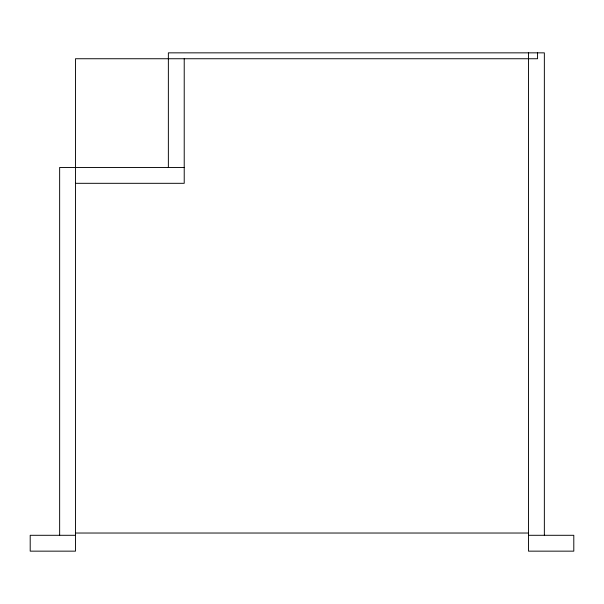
<?xml version="1.0" encoding="UTF-8"?>
<svg xmlns="http://www.w3.org/2000/svg" width="604" height="604" viewBox="0 0 604 604"><rect width="100%" height="100%" fill="white"/><g stroke="black" fill="none" stroke-linecap="round" stroke-linejoin="round"><path stroke-width="0.91" d="M184.22 167.459L59.645 167.459L59.645 535.295M75.5 183.314L184.22 183.314L184.22 58.739M75.5 533.03L528.5 533.03M75.5 535.295L30.2 535.295L30.2 551.15L75.5 551.15L75.5 58.739L537.56 58.739L537.56 52.85M528.5 535.295L573.8 535.295L573.8 551.15L528.5 551.15L528.5 52.85M544.355 535.295L544.355 52.85L168.365 52.85L168.365 167.459"/></g></svg>
